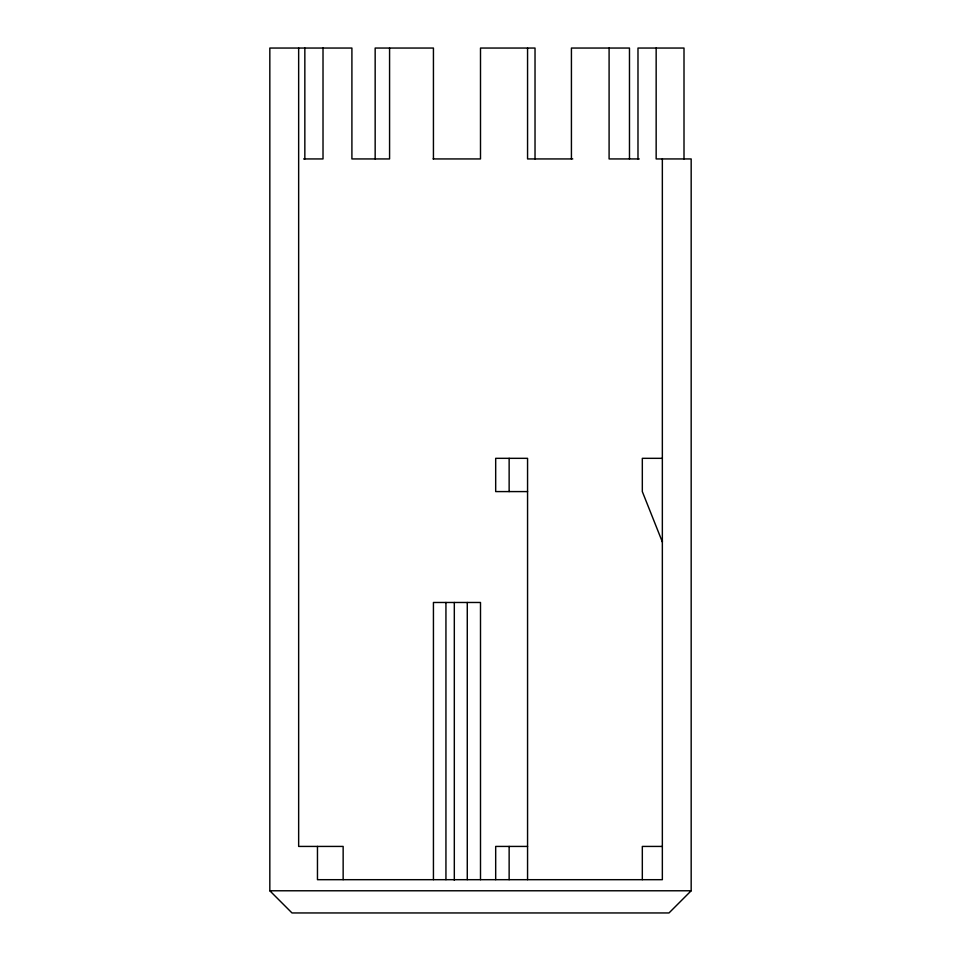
<?xml version="1.0" encoding="UTF-8"?>
<svg xmlns="http://www.w3.org/2000/svg" width="961" height="961" viewBox="0 0 961 961"><rect width="100%" height="100%" fill="white"/><g stroke="black" fill="none" stroke-linecap="round" stroke-linejoin="round"><path stroke-width="1.44" d="M656.159 48.05L656.159 158.937L691.175 158.937L691.175 890.775L669 912.95L292 912.95L269.825 890.775L269.825 48.05L351.906 48.05L351.906 158.937L389.577 158.937L389.577 48.05M303.616 158.937L323.016 158.937L323.016 48.05M433.087 158.937L480.5 158.937L480.5 48.05L535.025 48.05L535.025 158.937M572.756 158.937L527.565 158.937L527.565 48.05M639.257 158.937L609.094 158.937L609.094 48.05M662.345 458.325L642.32 458.325L642.32 491.588L662.345 541.932L662.261 538.965M527.565 491.588L495.684 491.588L495.684 458.325L527.565 458.325L527.565 879.687M527.565 846.425L495.684 846.425L495.684 879.687M662.345 846.425L642.32 846.425L642.32 879.687M269.825 890.775L691.175 890.775M684.004 158.937L684.004 48.05L637.984 48.05L637.984 158.937M662.345 158.937L662.345 879.687L317.466 879.687L317.466 846.425M629.479 158.937L629.479 48.05L571.423 48.05L571.423 158.937M509.138 458.325L509.138 491.588M509.138 846.425L509.138 879.687M480.5 879.687L480.5 602.475L433.435 602.475L433.435 879.687M467.274 602.475L467.274 879.687M454.313 602.475L454.313 880.264M445.94 602.475L445.94 879.687M433.435 158.937L433.435 48.05L375.162 48.05L375.162 158.937M343.149 879.687L343.149 846.425L298.655 846.425L298.655 48.05M304.841 48.05L304.841 158.937"/></g></svg>
